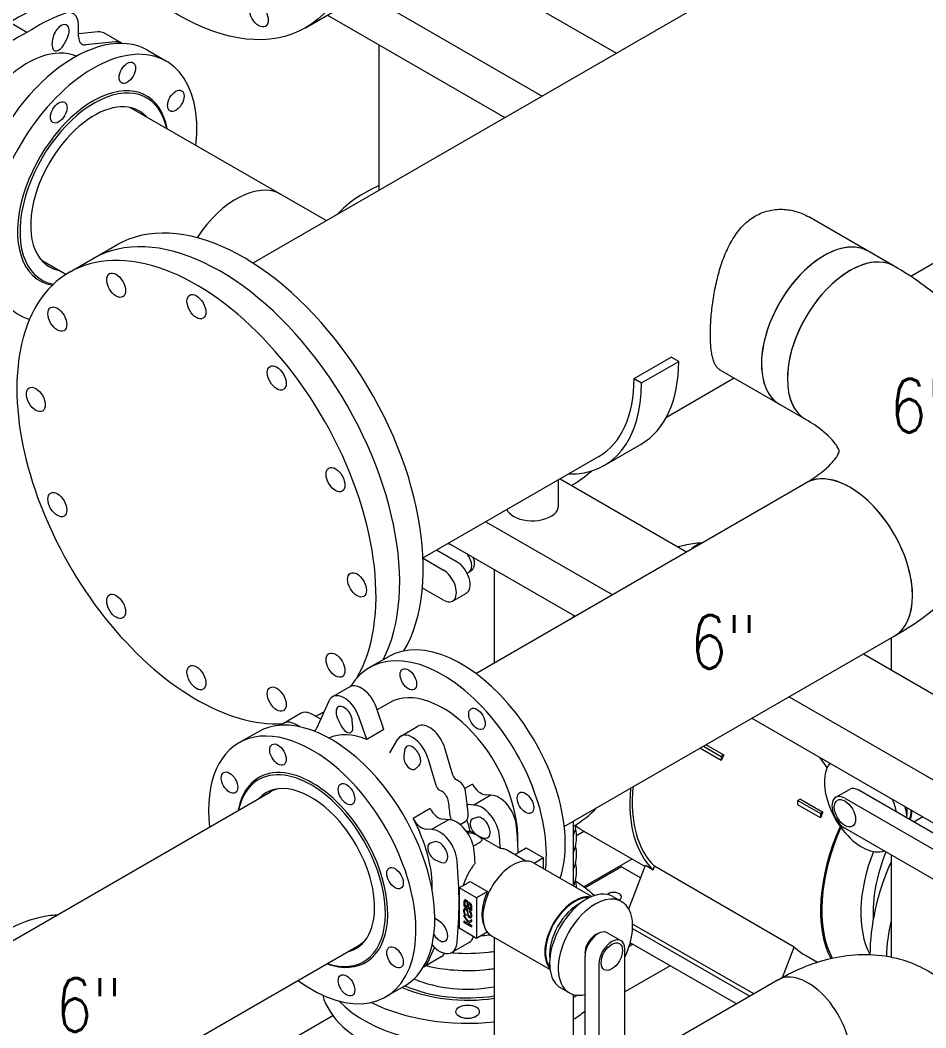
# Model space of a CAD drawing. Header units: millimetres. Extents: x -312439 to 477422, y -331570 to 212570.
# Drawn here: x 353682 to 355792, y 104905 to 107253 of the extents above; entities that cross this region are included whole.
import ezdxf

# ---------------------------------------------------------------- set-up
doc = ezdxf.new("R2010")
doc.units = ezdxf.units.MM
doc.layers.add('ARCONDTEXTO', color=4, linetype='Continuous')
doc.styles.add('ROMANS', font='romans.shx', dxfattribs={"height": 187.5})

msp = doc.modelspace()

# ---------------------------------------------------------------- linework, layer by layer
at = {"color": 5, "linetype": 'Continuous', "lineweight": 0, "extrusion": (-1.11022e-16, 0.816497, 0.57735)}
for p, q in [((358187.293, 108974.702), (354224.287, 106686.659)), ((354518.582, 106856.57), (354518.582, 107194.824)), ((354395.338, 106785.416), (353939.411, 107048.645)), ((355718.27, 106679.297), (355519.206, 106794.227)), ((355954.571, 106769.794), (355756.721, 106655.566)), ((353788.379, 106659.819), (353733.287, 106691.627)), ((355345.798, 106418.319), (355187.586, 106326.976)), ((355512.146, 106322.279), (355313.081, 106437.209)), ((355030.224, 106236.122), (354620.859, 105999.776)), ((354743.705, 105730.737), (355512.146, 106174.397)), ((354949.829, 105373.719), (355718.27, 105817.379)), ((352921.329, 104678.588), (354265.516, 105454.654)), ((354009.038, 104830.553), (354471.64, 105097.636)), ((355447.597, 105016.675), (355022.652, 104771.333))]:
    msp.add_line(p, q, dxfattribs=at)
at = {"color": 7, "linetype": 'Continuous', "lineweight": 0, "extrusion": (-1.11022e-16, 0.816497, 0.57735)}
for p, q in [((354568.688, 107465.895), (355071.326, 107175.697)), ((354482.379, 107315.726), (354898.121, 107075.697)), ((354398.153, 107264.354), (354811.518, 107025.697)), ((355112.357, 106417.664), (355198.959, 106467.664)), ((355216.28, 106457.664), (355198.959, 106467.664)), ((355129.677, 106407.664), (355216.28, 106457.664)), ((355112.357, 106417.664), (355129.677, 106407.664)), ((355042.471, 106214.909), (355129.074, 106264.909)), ((354936.476, 106121.564), (354936.476, 106181.997)), ((354940.124, 106184.103), (355234.54, 106014.121)), ((354766.918, 106084.103), (355061.335, 105914.121)), ((354680.316, 106034.103), (354974.733, 105864.121)), ((354786.541, 105972.774), (354786.541, 105755.469)), ((355710.888, 105813.116), (355710.888, 105739.102)), ((355646.79, 105776.109), (356705.127, 105165.078)), ((355473.584, 105676.109), (356531.922, 105065.078)), ((355386.982, 105626.109), (356445.319, 105015.078)), ((355710.888, 105307.872), (355710.888, 105070.006)), ((354786.541, 105115.715), (354786.541, 104717.012)), ((354970.253, 104982.782), (354970.253, 104801.585))]:
    msp.add_line(p, q, dxfattribs=at)
at = {"color": 3, "linetype": 'Continuous', "lineweight": 0, "extrusion": (-1.11022e-16, 0.816497, 0.57735)}
for p, q in [((354346.922, 107234.775), (354457.08, 107298.375)), ((355042.471, 106214.909), (355129.074, 106264.909)), ((354679.438, 106033.596), (354686.735, 106030.397)), ((355261.085, 106030.996), (355253.82, 106026.801)), ((354970.253, 105866.708), (354970.253, 105861.535)), ((355315.428, 105527.525), (355265.829, 105556.161)), ((355274.258, 105561.028), (355315.428, 105537.258)), ((355280.106, 105564.404), (355321.275, 105540.635)), ((355321.275, 105540.635), (355315.428, 105537.258)), ((355315.428, 105537.258), (355315.428, 105527.525)), ((355499.729, 105437.604), (355493.881, 105434.228)), ((355493.881, 105424.495), (355493.881, 105434.228)), ((355493.881, 105434.228), (355546.368, 105403.925)), ((355499.729, 105437.604), (355552.216, 105407.301)), ((355546.368, 105394.192), (355493.881, 105424.495)), ((355552.216, 105407.301), (355546.368, 105403.925)), ((354970.253, 105385.51), (354970.253, 105235.924)), ((355546.368, 105403.925), (355546.368, 105394.192)), ((354978.19, 105353.257), (354995.122, 105363.032)), ((354999.491, 105360.426), (355138.016, 105280.448)), ((355107.296, 105298.185), (354995.136, 105233.429)), ((355082.829, 105280.034), (354998.148, 105231.143)), ((355082.829, 105280.034), (355127.785, 105254.079)), ((355099.812, 105181.983), (355139.242, 105283.607)), ((355139.242, 105283.607), (355156.855, 105273.438)), ((355156.855, 105273.438), (355159.886, 105281.252)), ((355485.459, 105093.282), (355159.886, 105281.252)), ((355108.852, 105136.525), (355382.017, 104978.813)), ((355390.919, 104983.952), (355108.879, 105146.788)), ((355350.526, 104960.631), (355103.415, 105103.3)), ((355109.786, 105099.622), (355100.734, 105094.395)), ((355458.008, 105022.531), (355485.459, 105093.282)), ((355509.707, 105074.972), (355539.416, 105057.82)), ((355536.686, 105056.935), (355537.466, 105058.946)), ((355196.389, 105049.622), (355090.85, 104988.689)), ((354155.603, 104786.421), (354410.558, 104933.619))]:
    msp.add_line(p, q, dxfattribs=at)
at = {"color": 4, "linetype": 'Continuous', "lineweight": 0, "extrusion": (-1.11022e-16, 0.816497, 0.57735)}
for p, q in [((353698.133, 107223.935), (353658.296, 107246.935)), ((353818.447, 107213.677), (353818.447, 107241.13)), ((353864.398, 107224.949), (353818.447, 107220.516)), ((353917.267, 107199.599), (353877.43, 107222.599)), ((353757.23, 107194.132), (353758.763, 107209.365)), ((353792.693, 107212.726), (353784.991, 107196.882)), ((353904.235, 107201.949), (353834.44, 107195.216)), ((353978.97, 107182.359), (354022.965, 107156.959)), ((353797.171, 106665.207), (353907.33, 106728.807)), ((354700.309, 105989.951), (354652.076, 106017.798)), ((354620.901, 105998.776), (354668.247, 105971.441)), ((354727.653, 105966.262), (354734.172, 105971.219)), ((354668.247, 105901.441), (354619.451, 105929.613)), ((354689.68, 105899.318), (354721.742, 105917.828)), ((354495.655, 105744.079), (354539.649, 105769.479)), ((354449.873, 105699.262), (354410.036, 105676.262)), ((354401.485, 105666.151), (354372.418, 105602.34)), ((354388.723, 105640.609), (354390.253, 105641.492)), ((354529.58, 105599.799), (354511.217, 105652.468)), ((354542.807, 105662.408), (354513.625, 105645.56)), ((354335.665, 105637.303), (354295.827, 105614.303)), ((354382.348, 105624.14), (354364.497, 105634.447)), ((354422.124, 105624.446), (354429.827, 105608.601)), ((354457.587, 105605.851), (354456.054, 105621.085)), ((354489.743, 105576.799), (354471.38, 105629.468)), ((354235.847, 105594.079), (354191.853, 105568.679)), ((354333.603, 105606.283), (354324.659, 105611.447)), ((354529.58, 105599.799), (354489.743, 105576.799)), ((354569.114, 105584.418), (354608.952, 105607.418)), ((354543.625, 105545.69), (354561.989, 105577.155)), ((354577.314, 105551.075), (354575.781, 105537.612)), ((354690.491, 105493.241), (354671.721, 105556.13)), ((354631.883, 105533.13), (354650.653, 105470.241)), ((355562.222, 105511.312), (355546.106, 105534.239)), ((354603.542, 105508.307), (354611.244, 105515.257)), ((354704.6, 105478.94), (354698.485, 105482.47)), ((354658.648, 105459.47), (354664.763, 105455.94)), ((354736.223, 105472.637), (354718.091, 105462.168)), ((355582.122, 105441.964), (355614.183, 105460.474)), ((356103.27, 105188.351), (355635.616, 105458.351)), ((354778.699, 105446.709), (354738.862, 105423.709)), ((354778.699, 105446.709), (354766.441, 105447.948)), ((355603.555, 105439.841), (356071.209, 105169.841)), ((354637.496, 105415.637), (354597.659, 105392.637)), ((354725.891, 105404.918), (354724.386, 105418.7)), ((354738.862, 105423.709), (354726.604, 105424.948)), ((354679.972, 105389.709), (354640.135, 105366.709)), ((354679.972, 105389.709), (354667.714, 105390.948)), ((354684.549, 105395.7), (354685.238, 105389.393)), ((354706.965, 105378.847), (354719.2, 105385.911)), ((354746.351, 105395.244), (354736.481, 105392.049)), ((355785.048, 105396.285), (355764.083, 105384.181)), ((354640.135, 105366.709), (354627.877, 105367.948)), ((354800.981, 105322.486), (354730.784, 105363.015)), ((356071.209, 105099.841), (355603.555, 105369.841)), ((354647.624, 105338.244), (354637.754, 105335.049)), ((354747.98, 105353.355), (354760.406, 105347.952)), ((354860.563, 105293.597), (354818.961, 105317.615)), ((354834.39, 105308.707), (354861.137, 105324.15)), ((354861.137, 105324.15), (354901.732, 105300.712)), ((354649.253, 105296.355), (354661.679, 105290.952)), ((354878.309, 105289.007), (355013.673, 105210.855)), ((354901.732, 105300.712), (354879.884, 105288.098)), ((354901.732, 105275.484), (354901.732, 105300.712)), ((354704.862, 105231.395), (354730.352, 105246.112)), ((354730.352, 105246.112), (354770.947, 105222.674)), ((354745.457, 105207.958), (354704.862, 105231.395)), ((354704.862, 105231.395), (354704.862, 105137.645)), ((354770.947, 105222.674), (354745.457, 105207.958)), ((354716.227, 105200.426), (354716.141, 105199.978)), ((354716.141, 105199.978), (354716.141, 105189.415)), ((354716.4, 105201.124), (354716.227, 105200.426)), ((354716.659, 105201.772), (354716.4, 105201.124)), ((354717.09, 105202.32), (354716.659, 105201.772)), ((354717.694, 105202.669), (354717.09, 105202.32)), ((354717.953, 105202.718), (354717.694, 105202.669)), ((354718.557, 105202.868), (354717.953, 105202.718)), ((354718.385, 105198.882), (354718.212, 105198.085)), ((354718.212, 105198.085), (354718.212, 105191.01)), ((354718.644, 105199.53), (354718.385, 105198.882)), ((354719.248, 105202.968), (354718.557, 105202.868)), ((354719.162, 105199.928), (354718.644, 105199.53)), ((354719.766, 105200.078), (354719.162, 105199.928)), ((354719.938, 105202.868), (354719.248, 105202.968)), ((354720.542, 105199.928), (354719.766, 105200.078)), ((354721.492, 105202.17), (354719.938, 105202.868)), ((354721.319, 105199.579), (354720.542, 105199.928)), ((354722.182, 105199.081), (354721.319, 105199.579)), ((354722.872, 105201.174), (354721.492, 105202.17)), ((354722.872, 105198.384), (354722.182, 105199.081)), ((354723.563, 105200.476), (354722.872, 105201.174)), ((354723.39, 105197.786), (354722.872, 105198.384)), ((354723.822, 105197.038), (354723.39, 105197.786)), ((354724.167, 105199.729), (354723.563, 105200.476)), ((354724.167, 105196.241), (354723.822, 105197.038)), ((354724.685, 105198.932), (354724.167, 105199.729)), ((354724.339, 105195.344), (354724.167, 105196.241)), ((354724.512, 105194.348), (354724.339, 105195.344)), ((354725.548, 105197.038), (354724.685, 105198.932)), ((354725.893, 105195.942), (354725.548, 105197.038)), ((354726.065, 105196.241), (354725.893, 105195.942)), ((354726.497, 105196.789), (354726.065, 105196.241)), ((354727.015, 105196.989), (354726.497, 105196.789)), ((354727.619, 105197.138), (354727.015, 105196.989)), ((354728.309, 105197.038), (354727.619, 105197.138)), ((354729, 105196.839), (354728.309, 105197.038)), ((354730.122, 105196.191), (354729, 105196.839)), ((354730.898, 105195.643), (354730.122, 105196.191)), ((354731.589, 105194.946), (354730.898, 105195.643)), ((354732.279, 105194.148), (354731.589, 105194.946)), ((354745.457, 105207.958), (354745.457, 105114.208)), ((355062.6, 105210.887), (355082.803, 105199.426)), ((354715.482, 105180.166), (354715.266, 105178.845)), ((354715.266, 105178.845), (354715.266, 105177.052)), ((354715.266, 105177.052), (354715.309, 105176.03)), ((354715.309, 105176.03), (354715.439, 105175.009)), ((354715.439, 105175.009), (354715.611, 105174.012)), ((354715.655, 105180.913), (354715.482, 105180.166)), ((354715.611, 105174.012), (354715.827, 105173.091)), ((354715.914, 105181.561), (354715.655, 105180.913)), ((354715.827, 105173.091), (354716.129, 105172.169)), ((354716.388, 105182.383), (354715.914, 105181.561)), ((354716.129, 105172.169), (354716.518, 105171.247)), ((354716.141, 105189.415), (354734.523, 105178.703)), ((354717.079, 105183.031), (354716.388, 105182.383)), ((354717.942, 105183.479), (354717.079, 105183.031)), ((354717.251, 105177.002), (354717.337, 105177.949)), ((354717.251, 105176.504), (354717.251, 105177.002)), ((354717.337, 105175.358), (354717.251, 105176.504)), ((354717.337, 105177.949), (354717.51, 105178.746)), ((354717.596, 105173.913), (354717.337, 105175.358)), ((354717.51, 105178.746), (354717.769, 105179.394)), ((354717.942, 105172.617), (354717.596, 105173.913)), ((354717.769, 105179.394), (354718.114, 105179.892)), ((354718.632, 105183.479), (354717.942, 105183.479)), ((354718.503, 105171.446), (354717.942, 105172.617)), ((354718.114, 105179.892), (354718.287, 105180.091)), ((354718.212, 105191.01), (354724.512, 105187.273)), ((354718.287, 105180.091), (354718.805, 105180.39)), ((354719.236, 105170.276), (354718.503, 105171.446)), ((354719.624, 105183.305), (354718.632, 105183.479)), ((354718.805, 105180.39), (354719.409, 105180.44)), ((354719.409, 105180.44), (354720.185, 105180.29)), ((354720.401, 105183.006), (354719.624, 105183.305)), ((354720.185, 105180.29), (354721.048, 105179.742)), ((354721.264, 105182.508), (354720.401, 105183.006)), ((354721.048, 105179.742), (354721.696, 105179.169)), ((354722.429, 105181.486), (354721.264, 105182.508)), ((354721.696, 105179.169), (354722.213, 105178.472)), ((354722.213, 105178.472), (354722.645, 105177.625)), ((354723.12, 105180.789), (354722.429, 105181.486)), ((354722.645, 105177.625), (354723.033, 105176.603)), ((354723.033, 105176.603), (354723.378, 105175.358)), ((354723.983, 105179.543), (354723.12, 105180.789)), ((354723.378, 105175.358), (354724.026, 105172.094)), ((354724.759, 105178.148), (354723.983, 105179.543)), ((354724.026, 105172.094), (354724.932, 105167.685)), ((354724.512, 105187.273), (354724.512, 105194.348)), ((354725.234, 105176.678), (354724.759, 105178.148)), ((354725.363, 105176.205), (354725.234, 105176.678)), ((354726.917, 105168.532), (354725.363, 105176.205)), ((354726.67, 105192.205), (354726.583, 105186.077)), ((354726.583, 105186.077), (354732.365, 105182.739)), ((354726.756, 105193.052), (354726.67, 105192.205)), ((354727.015, 105193.7), (354726.756, 105193.052)), ((354727.36, 105193.999), (354727.015, 105193.7)), ((354727.878, 105194.298), (354727.36, 105193.999)), ((354728.568, 105194.298), (354727.878, 105194.298)), ((354729.345, 105193.949), (354728.568, 105194.298)), ((354728.815, 105177.401), (354728.815, 105174.81)), ((354729.247, 105177.151), (354728.815, 105177.401)), ((354728.815, 105174.81), (354729.678, 105174.212)), ((354729.937, 105176.653), (354729.247, 105177.151)), ((354730.122, 105193.401), (354729.345, 105193.949)), ((354729.678, 105174.212), (354730.369, 105173.514)), ((354730.628, 105176.055), (354729.937, 105176.653)), ((354730.812, 105192.704), (354730.122, 105193.401)), ((354730.369, 105173.514), (354731.232, 105172.318)), ((354731.749, 105174.909), (354730.628, 105176.055)), ((354731.761, 105191.059), (354730.812, 105192.704)), ((354731.232, 105172.318), (354731.577, 105171.72)), ((354731.577, 105171.72), (354732.008, 105170.674)), ((354732.526, 105173.813), (354731.749, 105174.909)), ((354732.106, 105190.063), (354731.761, 105191.059)), ((354732.279, 105189.166), (354732.106, 105190.063)), ((354732.883, 105193.301), (354732.279, 105194.148)), ((354732.452, 105188.17), (354732.279, 105189.166)), ((354732.365, 105182.739), (354732.452, 105187.671)), ((354732.452, 105187.671), (354732.452, 105188.17)), ((354732.958, 105173.016), (354732.526, 105173.813)), ((354733.401, 105192.305), (354732.883, 105193.301)), ((354733.475, 105171.82), (354732.958, 105173.016)), ((354733.487, 105192.155), (354733.401, 105192.305)), ((354733.648, 105171.372), (354733.475, 105171.82)), ((354733.919, 105191.109), (354733.487, 105192.155)), ((354734.264, 105190.113), (354733.919, 105191.109)), ((354734.436, 105189.216), (354734.264, 105190.113)), ((354734.523, 105188.269), (354734.436, 105189.216)), ((354734.523, 105178.703), (354734.523, 105188.269)), ((354661.679, 105150.932), (354649.253, 105159.877)), ((354722.182, 105149.854), (354715.968, 105153.442)), ((354715.968, 105153.442), (354715.968, 105150.751)), ((354715.968, 105150.751), (354734.35, 105140.039)), ((354726.928, 105152.395), (354716.055, 105167.442)), ((354716.055, 105167.442), (354716.055, 105164.254)), ((354716.055, 105164.254), (354725.202, 105151.598)), ((354716.518, 105171.247), (354717.165, 105170.076)), ((354717.165, 105170.076), (354717.942, 105168.831)), ((354717.942, 105168.831), (354718.632, 105168.033)), ((354718.632, 105168.033), (354719.322, 105167.336)), ((354719.926, 105169.478), (354719.236, 105170.276)), ((354719.322, 105167.336), (354720.099, 105166.688)), ((354720.703, 105168.831), (354719.926, 105169.478)), ((354720.099, 105166.688), (354720.876, 105166.14)), ((354721.566, 105168.133), (354720.703, 105168.831)), ((354720.876, 105166.14), (354721.566, 105165.642)), ((354721.566, 105165.642), (354721.566, 105168.133)), ((354725.202, 105151.598), (354722.182, 105149.854)), ((354724.932, 105167.685), (354725.104, 105167.186)), ((354725.104, 105167.186), (354725.45, 105166.24)), ((354725.202, 105148.11), (354734.35, 105153.292)), ((354734.35, 105142.729), (354725.202, 105148.11)), ((354725.45, 105166.24), (354725.881, 105165.343)), ((354725.881, 105165.343), (354726.14, 105164.894)), ((354726.14, 105164.894), (354726.96, 105163.773)), ((354727.046, 105167.959), (354726.917, 105168.532)), ((354734.436, 105156.73), (354726.928, 105152.395)), ((354726.96, 105163.773), (354727.564, 105163.126)), ((354727.391, 105166.863), (354727.046, 105167.959)), ((354727.607, 105166.339), (354727.391, 105166.863)), ((354727.564, 105163.126), (354728.643, 105162.254)), ((354728.341, 105165.268), (354727.607, 105166.339)), ((354729.333, 105164.446), (354728.341, 105165.268)), ((354728.643, 105162.254), (354729.419, 105161.805)), ((354730.714, 105164.097), (354729.333, 105164.446)), ((354729.419, 105161.805), (354730.239, 105161.432)), ((354730.239, 105161.432), (354730.973, 105161.257)), ((354731.318, 105164.346), (354730.714, 105164.097)), ((354730.973, 105161.257), (354731.62, 105161.232)), ((354731.793, 105164.77), (354731.318, 105164.346)), ((354731.62, 105161.232), (354732.224, 105161.332)), ((354732.138, 105165.318), (354731.793, 105164.77)), ((354732.008, 105170.674), (354732.267, 105169.727)), ((354732.44, 105166.439), (354732.138, 105165.318)), ((354732.224, 105161.332), (354732.958, 105161.656)), ((354732.267, 105169.727), (354732.44, 105168.731)), ((354732.44, 105168.731), (354732.526, 105167.286)), ((354732.526, 105167.286), (354732.44, 105166.439)), ((354732.958, 105161.656), (354733.389, 105162.104)), ((354733.389, 105162.104), (354733.734, 105162.603)), ((354733.907, 105170.475), (354733.648, 105171.372)), ((354733.734, 105162.603), (354733.993, 105163.25)), ((354733.993, 105170.026), (354733.907, 105170.475)), ((354734.252, 105169.08), (354733.993, 105170.026)), ((354733.993, 105163.25), (354734.123, 105163.624)), ((354734.123, 105163.624), (354734.338, 105164.396)), ((354734.338, 105168.133), (354734.252, 105169.08)), ((354734.425, 105167.087), (354734.338, 105168.133)), ((354734.338, 105164.396), (354734.425, 105164.795)), ((354734.35, 105153.292), (354734.436, 105156.73)), ((354734.425, 105164.795), (354734.425, 105167.087)), ((354704.862, 105137.645), (354745.457, 105114.208)), ((354734.35, 105140.039), (354734.35, 105142.729)), ((354745.457, 105114.208), (354770.103, 105128.437)), ((355081.972, 105107.986), (355049.911, 105126.497)), ((354646.091, 105122.134), (354647.624, 105119.868)), ((354728.024, 105103.505), (354688.187, 105080.505)), ((354780.33, 105119.302), (354916.543, 105040.659)), ((354631.883, 105057.158), (354647.761, 105092.022)), ((355090.85, 104810.707), (355090.85, 105088.363)), ((354663.17, 105070.047), (354623.332, 105047.047)), ((354998.167, 104785.469), (354998.167, 105071.874)), ((355030.228, 105053.363), (355030.228, 104775.707)), ((354577.551, 105002.23), (354533.557, 104976.83)), ((354941.737, 104997.833), (354961.941, 104986.372))]:
    msp.add_line(p, q, dxfattribs=at)
at = {"color": 4, "linetype": 'Continuous', "lineweight": 0}
for centre, major_axis in [((354051.146, 107747.074), (-295.776, 512.299)), ((354238.207, 107264.951), (-15.554, 26.941)), ((353931.983, 107129.803), (13.595, 23.547)), ((354044.937, 107064.589), (13.595, 23.547)), ((353772.242, 107037.577), (13.595, 23.547)), ((353905.886, 106635.031), (-15.554, 26.941)), ((354092.947, 106584.908), (-15.554, 26.941)), ((353768.947, 106555.969), (-15.554, 26.941)), ((354280.008, 106419.031), (-15.554, 26.941)), ((353718.824, 106368.908), (-15.554, 26.941)), ((354416.947, 106181.846), (-15.554, 26.941)), ((353768.947, 106123.969), (-15.554, 26.941)), ((354467.07, 105936.908), (-15.554, 26.941)), ((353905.886, 105886.785), (-15.554, 26.941)), ((354416.947, 105749.846), (-15.554, 26.941)), ((354092.947, 105720.908), (-15.554, 26.941)), ((354586.636, 105716.923), (13.595, -23.547)), ((354280.008, 105670.785), (-15.554, 26.941)), ((354746.377, 105624.696), (13.595, -23.547)), ((354282.834, 105541.523), (-13.595, 23.547)), ((354169.88, 105476.309), (-13.595, 23.547)), ((354442.576, 105449.296), (-13.595, 23.547)), ((354859.331, 105429.054), (13.595, -23.547)), ((355603.555, 105404.841), (17.546, -30.39)), ((354555.53, 105253.654), (-13.595, 23.547)), ((355060.539, 105070.863), (17.546, 30.39)), ((354555.53, 105069.2), (-13.595, 23.547)), ((354442.576, 105003.986), (-13.595, 23.547)), ((354724.706, 104942.421), (27.189, 0))]:
    msp.add_ellipse(centre, major_axis=major_axis, ratio=0.57735027, dxfattribs=at)
for centre, major_axis, ratio, start_param, end_param in [((353548.311, 107036.435), (-170.852, -295.924), 0.57735027, 2.85761894, 6.59104291), ((353678.789, 106833.767), (260.661, 451.479), 0.57735027, 0.61853974, 0.84101764), ((353718.626, 106810.767), (260.661, 451.479), 0.57735027, 0.61853974, 0.84101764), ((353777.673, 107217.588), (28.832, 49.939), 0.57735027, 5.49778714, 7.01515814), ((353777.673, 107217.588), (13.472, 23.335), 0.57735027, 4.83515606, 8.5166143), ((353808.119, 106886.435), (-170.852, -295.924), 0.57735027, 3.14159265, 5.10508806), ((353677.641, 106787.104), (-260.661, -451.479), 0.57735027, 3.87137134, 4.09384924), ((353850.321, 107175.645), (27.109, 46.954), 0.57735027, 0, 0.40941658), ((353852.113, 106861.035), (170.852, 295.924), 0.57735027, 5.35992847, 8.24668072), ((353772.701, 107200.86), (-11.023, -19.092), 0.57735027, 5.37502165, 7.97674871), ((353844.428, 107228.677), (-18.371, -31.82), 0.57735027, 5.49778714, 6.673973), ((353890.158, 107152.645), (27.109, 46.954), 0.57735027, 6.21040253, 6.69260189), ((353698.133, 106949.935), (123.699, 214.253), 0.57735027, 0.06591002, 2.20157488), ((353852.113, 106861.035), (124.312, 215.314), 0.57735027, 5.68982069, 8.24668072), ((353854.884, 106859.435), (-122.352, -211.92), 0.57735027, 2.57241108, 5.10508806), ((353852.113, 106861.035), (170.852, 295.924), 0.57735027, 1.96349541, 3.26696089), ((353852.113, 106861.035), (124.312, 215.314), 0.57735027, 1.96349541, 3.35989058), ((353854.884, 106859.435), (-122.352, -211.92), 0.57735027, 5.10508806, 6.48855989), ((354203.105, 106216.508), (-295.776, 512.299), 0.57735027, 3.45889744, 6.28318531), ((354148.026, 106184.708), (-295.776, 512.299), 0.57735027, 3.49295824, 6.28318531), ((354092.947, 106152.908), (-295.776, 512.299), 0.57735027, 3.4625876, 7.06858347), ((354092.947, 106152.908), (-295.776, 512.299), 0.57735027, 0.78539816, 2.85831703), ((354706.896, 105993.559), (20.757, -27.297), 0.65029269, 6.07433753, 7.95717372), ((354713.415, 105998.517), (20.757, -27.297), 0.65029269, 0, 1.19529865), ((354668.247, 105936.441), (21.433, -37.123), 0.57735027, 5.49778714, 8.6393798), ((354700.309, 105954.951), (21.433, -37.123), 0.57735027, 0, 2.35619449), ((354710.501, 105473.555), (-170.852, 295.924), 0.57735027, 3.60737275, 6.28318531), ((354666.507, 105448.155), (170.852, -295.924), 0.57735027, 0.65288555, 3.44945026), ((354476.982, 105652.308), (-27.109, 46.954), 0.57735027, 4.39388168, 6.28318531), ((354666.507, 105448.155), (-123.699, 214.253), 0.57735027, 3.88280243, 6.28318531), ((354437.145, 105629.308), (-27.109, 46.954), 0.57735027, 4.39388168, 6.69260189), ((354364.497, 105587.364), (-28.832, 49.939), 0.57735027, 5.49778714, 6.28318531), ((354092.947, 106152.908), (-295.776, 512.299), 0.57735027, 3.08070539, 3.14679713), ((354437.145, 105629.308), (-13.472, 23.335), 0.57735027, 4.04975789, 7.73121614), ((354406.699, 105298.155), (170.852, -295.924), 0.57735027, 1.96349541, 3.14159265), ((354324.659, 105564.364), (-28.832, 49.939), 0.57735027, 5.49778714, 6.48837061), ((354362.705, 105272.755), (-170.852, 295.924), 0.57735027, 5.10508806, 7.20644214), ((354348.434, 105627.72), (18.371, -31.82), 0.57735027, 0.02542419, 0.39078769), ((354442.116, 105612.579), (11.023, -19.092), 0.57735027, 4.58962349, 7.19135055), ((354636.061, 105560.464), (-27.109, 46.954), 0.57735027, 4.3029724, 6.28318531), ((354516.684, 105361.655), (-123.699, 214.253), 0.57735027, 5.65240676, 6.21727529), ((354596.223, 105537.464), (27.109, -46.954), 0.57735027, 1.16137975, 3.46009996), ((354596.223, 105537.464), (-13.472, 23.335), 0.57735027, 3.26435973, 6.94581798), ((354591.252, 105526.476), (11.023, -19.092), 0.57735027, 3.80422532, 6.40595238), ((354362.705, 105272.755), (-124.312, 215.314), 0.57735027, 5.10508806, 6.87654992), ((354406.699, 105298.155), (170.852, -295.924), 0.57735027, 0, 1.96349541), ((355641.722, 105426.877), (-60.438, 106.523), 0.57229596, 0.24975257, 0.78971856), ((354359.934, 105271.155), (122.352, -211.92), 0.57735027, 1.96349541, 3.71077423), ((354362.705, 105272.755), (-170.852, 295.924), 0.57735027, 2.21833582, 5.10508806), ((354698.485, 105492.47), (-6.124, 10.607), 0.57735027, 1.18000863, 2.35619449), ((354704.6, 105460.94), (-11.023, 19.092), 0.57735027, 4.07034829, 5.49778714), ((355641.722, 105426.877), (-60.438, 106.523), 0.57229596, 0.78971856, 3.02809865), ((354658.648, 105469.47), (6.124, -10.607), 0.57735027, 4.32160129, 5.49778714), ((354664.763, 105437.94), (11.023, -19.092), 0.57735027, 0.92875564, 2.35619449), ((353998.834, 105728.42), (-517.381, 896.13), 0.57735027, 4.05657561, 4.09654276), ((354755.581, 105481.471), (-18.371, 31.82), 0.57735027, 1.51557025, 2.78746738), ((355635.616, 105423.351), (-21.433, 37.123), 0.57735027, 5.49778714, 6.28318531), ((355641.722, 105426.877), (17.546, -30.39), 0.57735027, 2.35619449, 2.57818058), ((353958.996, 105705.42), (517.381, -896.13), 0.57735027, 0.91498296, 0.95495011), ((354797.945, 105394.138), (-28.806, 49.894), 0.57735027, 3.97991855, 5.98984189), ((355603.555, 105404.841), (-21.433, 37.123), 0.57735027, 5.49778714, 8.6393798), ((355641.722, 105426.877), (-60.438, 106.523), 0.57229596, 4.22328271, 4.48870945), ((354362.705, 105272.755), (-124.312, 215.314), 0.57735027, 2.54822804, 5.10508806), ((354359.934, 105271.155), (122.352, -211.92), 0.57735027, 5.71400373, 8.24668072), ((354656.854, 105424.471), (-18.371, 31.82), 0.57735027, 1.51557025, 2.78746738), ((354715.743, 105458.471), (-18.371, 31.82), 0.57735027, 2.66601993, 2.78746738), ((354758.108, 105371.138), (-28.806, 49.894), 0.57735027, 3.97991855, 5.98984189), ((355662.101, 105438.439), (60.438, -106.523), 0.57229596, 0.84465523, 1.09086953), ((355680.979, 105449.338), (47.842, -82.864), 0.57735027, 0.60973252, 0.87551842), ((355690.452, 105454.807), (47.842, -82.864), 0.57735027, 0.4172627, 0.73537563), ((355690.452, 105454.807), (48.99, -84.853), 0.57735027, 0.42628742, 0.73654898), ((354467.321, 105333.155), (123.699, -214.253), 0.57735027, 0.74916538, 1.51557025), ((354617.017, 105401.471), (-18.371, 31.82), 0.57735027, 1.51557025, 2.78746738), ((354699.218, 105337.138), (-28.806, 49.894), 0.57735027, 3.97991855, 5.98984189), ((354702.537, 105414.771), (16.663, -28.861), 0.57735027, 0, 0.91921606), ((354566.048, 105390.155), (123.699, -214.253), 0.57735027, 1.12858312, 1.24495175), ((354746.071, 105372.322), (11.023, -19.092), 0.57735027, 3.01882716, 5.62055422), ((354758.072, 105371.133), (-13.472, 23.335), 0.57735027, 2.47896157, 6.16041981), ((354659.381, 105314.138), (-28.806, 49.894), 0.57735027, 3.97991855, 5.98984189), ((354107.054, 105701.155), (520.517, -901.561), 0.57735027, 0.82873785, 0.89663711), ((354659.345, 105314.133), (-13.472, 23.335), 0.57735027, 2.47896157, 6.16041981), ((354239.581, 105544.64), (536.941, -228.283), 0.1043952, 0.32128444, 0.37744326), ((354067.217, 105678.155), (520.517, -901.561), 0.57735027, 0.86544902, 0.89663711), ((354647.344, 105315.322), (11.023, -19.092), 0.57735027, 3.01882716, 5.62055422), ((354008.327, 105644.155), (520.517, -901.561), 0.57735027, 0.86544902, 0.89663711), ((353968.49, 105621.155), (520.517, -901.561), 0.57735027, 0.67415921, 0.89663711), ((354829.319, 105204.155), (48.99, 84.853), 0.57735027, 0, 0.78539816), ((354829.319, 105204.155), (48.99, 84.853), 0.57735027, 0.78539816, 3.14159265), ((354823.594, 105207.46), (-46.54, -80.61), 0.57735027, 4.85411502, 5.89597755), ((355002.169, 105104.36), (60.431, 106.527), 0.58236072, 0, 0.78100179), ((355065.173, 105210.228), (17.814, 0), 0.57735027, 5.45105876, 8.6393798), ((354973.818, 105120.728), (48.99, 84.853), 0.57735027, 0.21917434, 2.94609484), ((354973.818, 105120.728), (-47.842, -82.864), 0.57735027, 3.40962015, 5.49778714), ((355002.169, 105104.36), (60.431, 106.527), 0.58236072, 0.78100179, 3.14159265), ((354983.291, 105115.259), (47.842, 82.864), 0.57735027, 0.71096311, 2.47719227), ((355022.372, 105092.899), (60.431, 106.527), 0.58236072, 4.82580701, 7.06418709), ((355065.173, 105210.228), (17.814, 0), 0.57735027, 2.35619449, 2.59397715), ((355022.372, 105092.899), (60.431, 106.527), 0.58236072, 0.78100179, 3.63062294), ((354659.345, 105130.445), (13.472, -23.335), 0.57735027, 4.83515606, 8.5166143), ((355028.478, 105089.374), (21.433, 37.123), 0.57735027, 0, 2.35619449), ((354659.381, 105130.399), (28.806, -49.894), 0.57735027, 5.05192447, 7.01565574), ((354699.218, 105153.399), (28.806, -49.894), 0.57735027, 0, 0.51654), ((355022.372, 105092.899), (17.546, 30.39), 0.57735027, 0.78539816, 2.35619449), ((355022.372, 105092.899), (17.546, 30.39), 0.57735027, 0.56227176, 0.78539816), ((355060.539, 105070.863), (-21.433, -37.123), 0.57735027, 2.35619449, 5.49778714), ((354636.061, 105117.001), (27.109, -46.954), 0.57735027, 0, 0.36108645), ((354973.818, 105120.728), (-47.842, -82.864), 0.57735027, 5.49778714, 6.04010256), ((354596.223, 105094.001), (27.109, -46.954), 0.57735027, 6.21040253, 6.69260189), ((354724.706, 105116.034), (-209.431, 0), 0.57735027, 0.9318257, 1.87051542), ((354724.706, 105112.834), (248.623, 0), 0.57735027, 4.05365088, 4.96373682), ((354724.706, 105116.034), (-244.704, 0), 0.57735027, 0.93023677, 1.82625892), ((354724.706, 105011.234), (341.704, 0), 0.57735027, 3.29472552, 4.89435227), ((354724.706, 105062.034), (-341.704, 0), 0.57735027, 0.50144063, 1.75275962), ((354724.706, 105112.834), (341.704, 0), 0.57735027, 3.99637486, 4.89435227), ((354724.706, 105112.834), (341.704, 0), 0.57735027, 5.51416915, 5.55135418), ((354724.706, 105062.034), (-341.704, 0), 0.57735027, 2.3725765, 2.49856907)]:
    msp.add_ellipse(centre, major_axis=major_axis, ratio=ratio, start_param=start_param, end_param=end_param, dxfattribs=at)
at = {"color": 5, "linetype": 'Continuous', "lineweight": 0}
for centre, major_axis, start_param, end_param in [((353854.884, 106859.435), (-104.716, -181.373), 2.96365333, 5.10508806), ((354186.314, 106668.084), (-103.062, -178.509), 3.14159265, 4.60914547), ((354186.314, 106668.084), (103.062, 178.509), 0, 1.46755281), ((354724.706, 106709.634), (-341.704, 0), 5.35992847, 5.80493737), ((353854.884, 106859.435), (-104.716, -181.373), 5.10508806, 6.46112463), ((355554.823, 106535.651), (-103.062, -178.509), 3.14159265, 6.28318531), ((355554.823, 106535.651), (-103.062, -178.509), 3.14159265, 5.49778714), ((355615.208, 106500.788), (103.062, 178.509), 0, 3.14159265), ((355615.208, 106500.788), (-103.062, -178.509), 3.14159265, 5.49778714), ((355554.823, 106535.651), (-103.062, -178.509), 5.49778714, 6.28318531), ((355615.208, 106500.788), (-103.062, -178.509), 5.49778714, 6.28318531), ((355615.208, 105995.888), (103.062, -178.509), 0.78539816, 3.14159265), ((355615.208, 105995.888), (103.062, -178.509), 0, 3.14159265), ((355615.208, 105995.888), (103.062, -178.509), 0, 0.78539816), ((354359.934, 105271.155), (104.716, -181.373), 1.96349541, 3.31953197), ((354368.578, 105276.145), (103.062, -178.509), 2.99014566, 3.14159265), ((354406.699, 105298.155), (104.716, -181.373), 3.3667881, 3.36858898), ((354359.934, 105271.155), (104.716, -181.373), 6.10524599, 8.24668072), ((354368.578, 105276.145), (103.062, -178.509), 0, 0.151447), ((354406.699, 105298.155), (104.716, -181.373), 6.05618898, 6.05798986), ((355517.592, 104895.442), (-69.994, 121.233), 3.92699082, 6.28318531)]:
    msp.add_ellipse(centre, major_axis=major_axis, ratio=0.57735027, start_param=start_param, end_param=end_param, dxfattribs=at)
at = {"color": 7, "linetype": 'Continuous', "lineweight": 0}
for centre, major_axis, start_param, end_param in [((354918.54, 106629.564), (210.534, -364.655), 0, 0.78539816), ((354831.938, 106579.564), (198.286, -343.442), 0, 0.78539816), ((354831.938, 106579.564), (210.534, -364.655), 5.94041338, 7.06858347), ((354724.706, 106308.034), (341.704, 0), 5.49936547, 5.71630699), ((354875.239, 106121.564), (-61.237, 0), 0.26000524, 0.78539816), ((354875.239, 106121.564), (-61.237, 0), 0.78539816, 3.14159265)]:
    msp.add_ellipse(centre, major_axis=major_axis, ratio=0.57735027, start_param=start_param, end_param=end_param, dxfattribs=at)
at = {"color": 3, "linetype": 'Continuous', "lineweight": 0}
for centre, major_axis, start_param, end_param in [((354875.239, 106121.564), (-61.237, 0), 0.26000524, 0.78539816), ((355295.537, 105954.544), (41.718, -72.257), 2.96203279, 3.32115252), ((355531.672, 105486.349), (-183.623, -318.044), 4.87149733, 4.91100557), ((355367.757, 105580.986), (-187.572, -324.883), 5.3864787, 6.14948053), ((355367.757, 105580.986), (-183.623, -318.044), 5.38407471, 6.14048495), ((354724.706, 105511.234), (-341.704, 0), 2.3725765, 2.6444368), ((355762.612, 105353.016), (-183.623, -318.044), 4.87149733, 4.91100557), ((355806.28, 105327.804), (-183.623, -318.044), 4.89545314, 5.92844649), ((355806.28, 105327.804), (-181.648, -314.624), 4.90054201, 5.93809118), ((355857.717, 105298.107), (-153.674, -266.171), 4.97079597, 5.94584051), ((355869.054, 105291.561), (141.429, 244.962), 1.8025123, 2.43102121), ((355950.513, 105244.531), (-204.124, -353.553), 4.90624963, 5.50428962), ((354724.706, 105112.834), (341.704, 0), 0.53201013, 0.74071203), ((354647.344, 105143.114), (-11.023, 19.092), 5.37502165, 5.4354748), ((355988.303, 105222.713), (-204.124, -353.553), 5.21756266, 5.45052263), ((355693.33, 105393.016), (183.623, 318.044), 2.99889229, 3.14159265)]:
    msp.add_ellipse(centre, major_axis=major_axis, ratio=0.57735027, start_param=start_param, end_param=end_param, dxfattribs=at)
at = {"color": 5, "linetype": 'Continuous', "lineweight": 0}
for points, knots in [([(355313.081, 106437.209), (355311.158, 106438.319), (355309.337, 106439.712), (355305.929, 106443.105), (355304.342, 106445.106), (355301.417, 106449.737), (355300.079, 106452.367), (355297.656, 106458.256), (355296.572, 106461.514), (355294.659, 106468.631), (355293.828, 106472.493), (355292.415, 106480.774), (355291.834, 106485.193), (355290.913, 106494.508), (355290.573, 106499.405), (355290.126, 106509.573), (355290.017, 106514.844), (355290.017, 106525.629), (355290.126, 106531.296), (355290.573, 106543.091), (355290.913, 106549.22), (355291.834, 106561.834), (355292.415, 106568.321), (355293.828, 106581.533), (355294.659, 106588.259), (355296.572, 106601.823), (355297.656, 106608.667), (355300.079, 106622.349), (355301.417, 106629.187), (355304.342, 106642.724), (355305.929, 106649.424), (355309.337, 106662.555), (355311.158, 106668.987), (355315.011, 106681.475), (355317.114, 106687.76), (355321.689, 106700.235), (355324.161, 106706.426), (355329.49, 106718.568), (355332.347, 106724.521), (355338.457, 106736.051), (355341.709, 106741.63), (355348.604, 106752.293), (355352.25, 106757.382), (355359.918, 106766.966), (355363.94, 106771.461), (355372.312, 106779.772), (355376.663, 106783.588), (355385.622, 106790.487), (355390.23, 106793.569), (355399.6, 106798.979), (355404.485, 106801.377), (355414.57, 106805.474), (355419.771, 106807.173), (355430.384, 106809.823), (355435.797, 106810.775), (355446.718, 106811.923), (355452.226, 106812.119), (355463.21, 106811.779), (355468.691, 106811.242), (355479.507, 106809.484), (355484.842, 106808.261), (355495.243, 106805.201), (355500.31, 106803.362), (355510.066, 106799.16), (355514.754, 106796.797), (355519.206, 106794.227)], [64.92084542, 64.92084542, 64.92084542, 64.92084542, 73.00951141, 73.00951141, 81.09817741, 81.09817741, 89.1868434, 89.1868434, 97.2755094, 97.2755094, 105.36417539, 105.36417539, 113.45284139, 113.45284139, 121.54150739, 121.54150739, 129.63017338, 129.63017338, 137.71883938, 137.71883938, 145.80750537, 145.80750537, 153.89617137, 153.89617137, 161.98483736, 161.98483736, 170.07350336, 170.07350336, 178.16216935, 178.16216935, 186.25083535, 186.25083535, 194.33950134, 194.33950134, 202.45460702, 202.45460702, 210.5697127, 210.5697127, 218.68481838, 218.68481838, 226.79992405, 226.79992405, 234.91502973, 234.91502973, 243.03013541, 243.03013541, 251.14524108, 251.14524108, 259.26034676, 259.26034676, 267.37545244, 267.37545244, 275.49055812, 275.49055812, 283.60566379, 283.60566379, 291.72076947, 291.72076947, 299.83587515, 299.83587515, 307.95098082, 307.95098082, 316.0660865, 316.0660865, 324.18119218, 324.18119218, 324.18119218, 324.18119218]), ([(355718.27, 105817.379), (355780.249, 105853.162), (355836.558, 105896.702), (355929.356, 106001.853), (355966.269, 106063.811), (356001.607, 106187.095), (356006.282, 106245.056), (355992.124, 106354.995), (355974.493, 106406.695), (355920.389, 106506.62), (355881.755, 106553.21), (355801.307, 106626.015), (355761.186, 106654.52), (355718.27, 106679.297)], [1.57079633, 1.57079633, 1.57079633, 1.57079633, 1.88495559, 1.88495559, 2.1921911, 2.1921911, 2.43041341, 2.43041341, 2.65917144, 2.65917144, 2.92406257, 2.92406257, 3.14159265, 3.14159265, 3.14159265, 3.14159265]), ([(355512.146, 106174.397), (355535.43, 106187.84), (355553.346, 106201.64), (355577.697, 106225.187), (355584.196, 106234.801), (355591.091, 106247.931), (355590.202, 106248.312), (355590.2, 106248.366), (355590.907, 106250.045), (355580.902, 106266.926), (355570.409, 106280.284), (355541.068, 106304.051), (355527.803, 106313.239), (355512.146, 106322.279)], [1.57079633, 1.57079633, 1.57079633, 1.57079633, 1.81792283, 1.81792283, 2.06181007, 2.06181007, 2.37173543, 2.37173543, 2.68589469, 2.68589469, 2.97542219, 2.97542219, 3.14159265, 3.14159265, 3.14159265, 3.14159265]), ([(355447.597, 105016.675), (355489.69, 105040.977), (355534.419, 105059.311), (355627.776, 105078.184), (355676.752, 105078.856), (355761.261, 105057.776), (355796.939, 105040.844), (355856.793, 104995.184), (355881.214, 104967.258), (355921.613, 104901.506), (355935.896, 104862.962), (355951.399, 104790.923), (355954.54, 104757.646), (355954.54, 104723.992)], [1.57079633, 1.57079633, 1.57079633, 1.57079633, 1.88495559, 1.88495559, 2.1921911, 2.1921911, 2.43041341, 2.43041341, 2.65917144, 2.65917144, 2.92406257, 2.92406257, 3.14159265, 3.14159265, 3.14159265, 3.14159265])]:
    msp.add_open_spline(points, degree=3, knots=knots, dxfattribs=at)
at = {"color": 3, "linetype": 'Continuous', "lineweight": 0}
for points, knots in [([(355269.906, 106034.54), (355256.28, 106033.881), (355242.782, 106031.939), (355224.742, 106027.831), (355219.994, 106026.603), (355215.278, 106025.243)], [4.282816467, 4.282816467, 4.282816467, 4.282816467, 4.418375954, 4.418375954, 4.467200869, 4.467200869, 4.467200869, 4.467200869]), ([(355269.248, 106034.16), (355267.956, 106033.87), (355266.699, 106033.501), (355263.951, 106032.49), (355262.483, 106031.803), (355261.085, 106030.996)], [2.177576231, 2.177576231, 2.177576231, 2.177576231, 2.256767275, 2.256767275, 2.35619449, 2.35619449, 2.35619449, 2.35619449]), ([(354970.253, 105351.939), (354973.844, 105360.353), (354976.269, 105369.044), (354977.465, 105378.064), (354977.494, 105378.287), (354977.522, 105378.511)], [2.114580056, 2.114580056, 2.114580056, 2.114580056, 2.279811639, 2.279811639, 2.284015836, 2.284015836, 2.284015836, 2.284015836]), ([(354970.253, 105311.939), (354973.844, 105320.353), (354976.269, 105329.044), (354978.857, 105348.568), (354978.394, 105359.443), (354976.076, 105370.08)], [2.114580056, 2.114580056, 2.114580056, 2.114580056, 2.279811639, 2.279811639, 2.481365294, 2.481365294, 2.481365294, 2.481365294]), ([(354970.253, 105271.939), (354973.844, 105280.353), (354976.269, 105289.044), (354978.857, 105308.568), (354978.394, 105319.443), (354976.076, 105330.08)], [2.114580056, 2.114580056, 2.114580056, 2.114580056, 2.279811639, 2.279811639, 2.481365294, 2.481365294, 2.481365294, 2.481365294]), ([(354971.567, 105235.165), (354974.442, 105242.566), (354976.418, 105250.164), (354978.857, 105268.568), (354978.394, 105279.443), (354976.076, 105290.08)], [2.135609637, 2.135609637, 2.135609637, 2.135609637, 2.279811639, 2.279811639, 2.481365294, 2.481365294, 2.481365294, 2.481365294]), ([(353768.29, 105167.581), (353754.664, 105166.922), (353741.166, 105164.98), (353697.032, 105154.93), (353667.44, 105142.146), (353607.817, 105106.242), (353578.129, 105081.944), (353543.267, 105045.9), (353535.804, 105037.672), (353528.561, 105029.173)], [4.282816467, 4.282816467, 4.282816467, 4.282816467, 4.418375954, 4.418375954, 4.733888594, 4.733888594, 5.088897201, 5.088897201, 5.188924418, 5.188924418, 5.188924418, 5.188924418])]:
    msp.add_open_spline(points, degree=3, knots=knots, dxfattribs=at)
at = {"color": 4, "linetype": 'Continuous', "lineweight": 0}
for points, knots in [([(354721.964, 105363.031), (354723.295, 105363.142), (354724.625, 105363.202), (354727.571, 105363.221), (354729.185, 105363.155), (354730.784, 105363.015)], [12.42205879, 12.42205879, 12.42205879, 12.42205879, 14.47539289, 14.47539289, 16.98652366, 16.98652366, 16.98652366, 16.98652366]), ([(354747.51, 105353.084), (354747.448, 105353.132), (354747.384, 105353.181), (354746.887, 105353.549), (354746.386, 105353.872), (354745.292, 105354.504), (354744.673, 105354.827), (354743.329, 105355.462), (354742.604, 105355.774), (354741.102, 105356.363), (354740.323, 105356.64), (354738.771, 105357.144), (354737.997, 105357.369), (354736.457, 105357.777), (354735.672, 105357.961), (354734.123, 105358.282), (354733.359, 105358.418), (354731.088, 105358.762), (354729.603, 105358.905), (354727.012, 105359.02), (354725.899, 105359.024), (354724.796, 105358.983)], [19.08025865, 19.08025865, 19.08025865, 19.08025865, 19.22379089, 19.22379089, 20.17147234, 20.17147234, 21.11915379, 21.11915379, 22.06683524, 22.06683524, 23.01451669, 23.01451669, 23.96219814, 23.96219814, 24.9859948, 24.9859948, 26.00979146, 26.00979146, 28.05738477, 28.05738477, 29.62213434, 29.62213434, 29.62213434, 29.62213434]), ([(354738.147, 105328.526), (354739.431, 105329.264), (354740.668, 105329.977), (354741.846, 105330.657), (354743.947, 105331.871), (354746.027, 105333.073), (354749.914, 105335.361), (354751.721, 105336.448), (354754.044, 105337.987), (354754.752, 105338.484), (354756.004, 105339.46), (354756.549, 105339.938), (354757.436, 105340.89), (354757.778, 105341.364), (354758.205, 105342.336), (354758.292, 105342.833), (354758.143, 105343.64), (354758.042, 105343.932), (354757.705, 105344.54), (354757.471, 105344.856), (354756.991, 105345.364), (354756.793, 105345.551), (354756.573, 105345.739)], [-2.04042132, -2.04042132, -2.04042132, -2.04042132, 0, 0, 0, 3.63980267, 3.63980267, 7.27960534, 7.27960534, 9.09950667, 9.09950667, 10.919408, 10.919408, 12.73930934, 12.73930934, 14.55921067, 14.55921067, 15.49032088, 15.49032088, 16.42143109, 16.42143109, 16.95687667, 16.95687667, 16.95687667, 16.95687667]), ([(354818.961, 105317.615), (354817.408, 105318.512), (354815.76, 105319.304), (354812.295, 105320.642), (354810.478, 105321.188), (354806.705, 105322.008), (354804.749, 105322.281), (354802.158, 105322.447), (354801.571, 105322.473), (354800.981, 105322.486)], [200.51221831, 200.51221831, 200.51221831, 200.51221831, 204.09279808, 204.09279808, 207.67337785, 207.67337785, 211.25395762, 211.25395762, 212.29073841, 212.29073841, 212.29073841, 212.29073841]), ([(354742.092, 105288.486), (354741.547, 105287.818), (354741.007, 105287.142), (354738.627, 105284.105), (354736.845, 105281.674), (354733.431, 105276.706), (354731.8, 105274.169), (354728.709, 105269.045), (354727.248, 105266.458), (354724.513, 105261.292), (354723.191, 105258.625), (354720.673, 105253.17), (354719.477, 105250.382), (354717.24, 105244.735), (354716.199, 105241.875), (354715.026, 105238.343), (354714.811, 105237.681), (354714.601, 105237.018)], [16.86611806, 16.86611806, 16.86611806, 16.86611806, 17.90289885, 17.90289885, 21.48347862, 21.48347862, 25.06405839, 25.06405839, 28.64463816, 28.64463816, 32.22521015, 32.22521015, 35.80578215, 35.80578215, 39.38635414, 39.38635414, 40.21192165, 40.21192165, 40.21192165, 40.21192165]), ([(354754.755, 105119.576), (354760.928, 105120.01), (354767.074, 105120.578), (354774.366, 105121.416), (354775.553, 105121.557), (354776.738, 105121.704)], [0.9066657203, 0.9066657203, 0.9066657203, 0.9066657203, 0.9817457135, 0.9817457135, 0.9963723044, 0.9963723044, 0.9963723044, 0.9963723044]), ([(354687.522, 105080.139), (354689.188, 105079.993), (354690.856, 105079.857), (354719.322, 105077.71), (354746.656, 105078.234), (354777.657, 105081.794), (354782.114, 105082.38), (354786.541, 105083.037)], [0.635148908, 0.635148908, 0.635148908, 0.635148908, 0.655483987, 0.655483987, 0.981745714, 0.981745714, 1.036859969, 1.036859969, 1.036859969, 1.036859969]), ([(354628.107, 105049.804), (354648.723, 105044.788), (354670.44, 105041.397), (354719.322, 105037.71), (354746.656, 105038.234), (354777.657, 105041.794), (354782.114, 105042.38), (354786.541, 105043.037)], [0.386564227, 0.386564227, 0.386564227, 0.386564227, 0.655483987, 0.655483987, 0.981745714, 0.981745714, 1.036859969, 1.036859969, 1.036859969, 1.036859969])]:
    msp.add_open_spline(points, degree=3, knots=knots, dxfattribs=at)
at = {"color": 3, "linetype": 'Continuous', "lineweight": 0}
for points in [[(354977.127, 105375.702), (354984.172, 105370.067), (354991.658, 105364.948), (354999.491, 105360.426)], [(354978.237, 105231.314), (354978.153, 105237.6), (354977.427, 105243.88), (354976.076, 105250.08)]]:
    msp.add_open_spline(points, degree=3, dxfattribs=at)

# ---------------------------------------------------------------- texts
at = {"layer": 'ARCONDTEXTO', "linetype": 'Continuous', "lineweight": -3, "style": 'ROMANS', "width": 0.8}
for p in [(355708.244, 106291.935), (355242.989, 105741.469), (353765.165, 104895.558)]:
    msp.add_text('6"', height=125, dxfattribs=at).set_placement(p)

doc.saveas('drawing.dxf')
